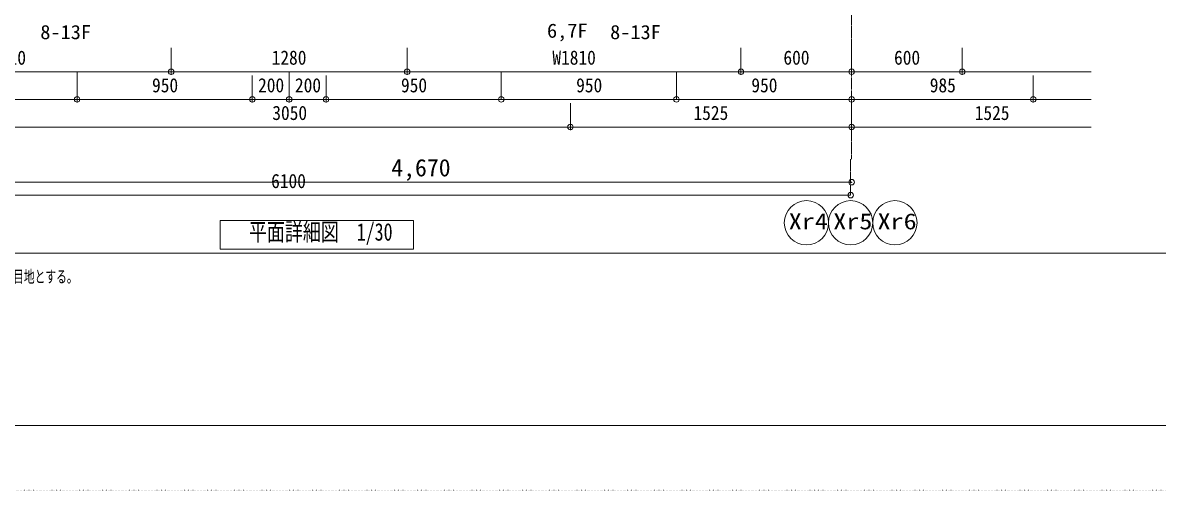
# Model space of a CAD drawing. Units: millimetres at full size, sheet at 1:30. Extents: x -17796 to 21385, y -23279 to 7734.
# Drawn here: x -13635 to -7477, y -9685 to -7148 of the extents above; entities that cross this region are included whole.
import ezdxf
from ezdxf.enums import TextEntityAlignment as Align

# ---------------------------------------------------------------- set-up
doc = ezdxf.new("R2010")
doc.units = ezdxf.units.MM
doc.header["$LTSCALE"] = 30
doc.header["$PDMODE"] = 32
doc.header["$PDSIZE"] = 30
for name, pattern in [('DASHED3', [4, 3, -1]), ('USER1', [0.26, 0.01, -0.25]), ('USER9', [2.3, 2, -0.1, 0.1, -0.1])]:
    doc.linetypes.add(name, pattern=pattern)
for name, color, linetype, lineweight in [('0-0_(S)電灯', 7, 'Continuous', 18), ('0-1_(W)電灯', 253, 'Continuous', 18), ('1-8_CH表記', 2, 'Continuous', 18), ('1-F_衛生陶器・住設', 2, 'USER9', 18), ('3-1_杭芯・見上・見下', 6, 'Continuous', 18), ('3-5_断熱・鉄骨', 30, 'Continuous', 18), ('3-A_建具', 6, 'Continuous', 18), ('6-B_ﾊｯﾁﾝｸﾞ', 7, 'Continuous', 18), ('E-1_補助芯', 134, 'DASHED3', 9), ('F-1_補助芯', 1, 'Continuous', 9)]:
    doc.layers.add(name, color=color, linetype=linetype, lineweight=lineweight)
doc.styles.add('ＭＳ ゴシック', font='')
doc.styles.get('ＭＳ ゴシック').set_extended_font_data('MS Gothic')

msp = doc.modelspace()

# ---------------------------------------------------------------- linework, layer by layer
at = {"layer": '0-0_(S)電灯', "color": 134}
msp.add_line((-17194.4, -8397.25), (6265.6, -8397.25), dxfattribs=at)
at = {"layer": '0-0_(S)電灯', "color": 4, "linetype": 'USER1'}
msp.add_lwpolyline([(-17795.56, 7734.32), (6866.76, 7734.32), (6866.76, -9684.73), (-17795.56, -9684.73)], close=True, dxfattribs=at)
at = {"layer": '0-0_(S)電灯', "lineweight": 9}
msp.add_lwpolyline([(-17194.4, 7382.42), (6265.6, 7382.42), (6265.6, -9332.83), (-17194.4, -9332.83)], close=True, dxfattribs=at)
at = {"layer": '0-1_(W)電灯', "color": 7}
msp.add_lwpolyline([(-12564.72, -8376.1), (-12564.72, -8219.92), (-11514.72, -8219.92), (-11514.72, -8376.1)], close=True, dxfattribs=at)
at = {"layer": '1-8_CH表記'}
for p, q in [((-9144.91, -8063.12), (-9144.91, -8065.62)), ((-15214.91, -8083.12), (-9174.91, -8083.12))]:
    msp.add_line(p, q, dxfattribs=at)
at = {"layer": '1-8_CH表記', "color": 7}
msp.add_line((-9144.91, -8083.12), (-9174.91, -8083.12), dxfattribs=at)
at = {"layer": '1-8_CH表記'}
for centre in [(-9384.91, -8233.12), (-9144.91, -8233.12), (-8904.91, -8233.12)]:
    msp.add_circle(centre, 120, dxfattribs=at)
at = {"layer": '1-8_CH表記', "color": 7}
msp.add_circle((-9144.91, -8083.12), 15, dxfattribs=at)
at = {"layer": '1-F_衛生陶器・住設'}
for p, q in [((-9139.72, 7041.73), (-9139.72, -7887.16)), ((-9144.91, -7887.16), (-9144.91, -8083.12))]:
    msp.add_line(p, q, dxfattribs=at)
at = {"layer": '3-1_杭芯・見上・見下'}
for p, q in [((-12829.72, -7283.66), (-12829.72, -7431.16)), ((-12829.72, -7283.66), (-12829.72, -7431.16)), ((-11549.72, -7283.66), (-11549.72, -7431.16)), ((-11549.72, -7283.66), (-11549.72, -7431.16)), ((-9739.72, -7283.66), (-9739.72, -7431.16)), ((-9739.72, -7283.66), (-9739.72, -7431.16)), ((-9139.72, -7283.66), (-9139.72, -7431.16)), ((-9139.72, -7283.66), (-9139.72, -7431.16)), ((-8539.72, -7283.66), (-8539.72, -7431.16)), ((-8539.72, -7283.66), (-8539.72, -7431.16)), ((-14609.72, -7413.66), (-12859.72, -7413.66)), ((-12799.72, -7413.66), (-11579.72, -7413.66)), ((-11519.72, -7413.66), (-9769.72, -7413.66)), ((-9709.72, -7413.66), (-9169.72, -7413.66)), ((-8569.72, -7413.66), (-9109.72, -7413.66)), ((-7839.72, -7413.66), (-8509.72, -7413.66))]:
    msp.add_line(p, q, dxfattribs=at)
at = {"layer": '3-1_杭芯・見上・見下', "color": 7}
for p, q in [((-12829.72, -7413.66), (-12859.72, -7413.66)), ((-12829.72, -7413.66), (-12799.72, -7413.66)), ((-11549.72, -7413.66), (-11579.72, -7413.66)), ((-11549.72, -7413.66), (-11519.72, -7413.66)), ((-9739.72, -7413.66), (-9769.72, -7413.66)), ((-9739.72, -7413.66), (-9709.72, -7413.66)), ((-9139.72, -7413.66), (-9169.72, -7413.66)), ((-9139.72, -7413.66), (-9109.72, -7413.66)), ((-8539.72, -7413.66), (-8569.72, -7413.66)), ((-8539.72, -7413.66), (-8509.72, -7413.66))]:
    msp.add_line(p, q, dxfattribs=at)
for centre in [(-12829.72, -7413.66), (-12829.72, -7413.66), (-11549.72, -7413.66), (-11549.72, -7413.66), (-9739.72, -7413.66), (-9739.72, -7413.66), (-9139.72, -7413.66), (-9139.72, -7413.66), (-8539.72, -7413.66), (-8539.72, -7413.66)]:
    msp.add_circle(centre, 15, dxfattribs=at)
at = {"layer": '3-5_断熱・鉄骨'}
for p, q in [((-10664.72, -7583.66), (-10664.72, -7731.16)), ((-10664.72, -7583.66), (-10664.72, -7731.16)), ((-9139.72, -7583.66), (-9139.72, -7731.16)), ((-9139.72, -7583.66), (-9139.72, -7731.16)), ((-13684.72, -7713.66), (-10694.72, -7713.66)), ((-10634.72, -7713.66), (-9169.72, -7713.66)), ((-7839.72, -7713.66), (-9109.72, -7713.66))]:
    msp.add_line(p, q, dxfattribs=at)
at = {"layer": '3-5_断熱・鉄骨', "color": 7}
for p, q in [((-10664.72, -7713.66), (-10694.72, -7713.66)), ((-10664.72, -7713.66), (-10634.72, -7713.66)), ((-9139.72, -7713.66), (-9169.72, -7713.66)), ((-9139.72, -7713.66), (-9109.72, -7713.66))]:
    msp.add_line(p, q, dxfattribs=at)
for centre in [(-10664.72, -7713.66), (-10664.72, -7713.66), (-9139.72, -7713.66), (-9139.72, -7713.66)]:
    msp.add_circle(centre, 15, dxfattribs=at)
at = {"layer": '6-B_ﾊｯﾁﾝｸﾞ', "color": 3}
for p, q in [((-13339.72, -7563.66), (-13339.72, -7413.66)), ((-13339.72, -7433.66), (-13339.72, -7581.16)), ((-12389.72, -7433.66), (-12389.72, -7581.16)), ((-12389.72, -7433.66), (-12389.72, -7581.16)), ((-12189.72, -7563.66), (-12189.72, -7413.66)), ((-12189.72, -7433.66), (-12189.72, -7581.16)), ((-12189.72, -7433.66), (-12189.72, -7581.16)), ((-11989.72, -7433.66), (-11989.72, -7581.16)), ((-11039.72, -7563.66), (-11039.72, -7413.66)), ((-10089.72, -7563.66), (-10089.72, -7413.66)), ((-8154.72, -7433.66), (-8154.72, -7581.16)), ((-8154.72, -7433.66), (-8154.72, -7581.16)), ((-14259.72, -7563.66), (-13369.72, -7563.66)), ((-13339.72, -7543.66), (-13339.72, -7546.16)), ((-13309.72, -7563.66), (-12419.72, -7563.66)), ((-12359.72, -7563.66), (-12219.72, -7563.66)), ((-12159.72, -7563.66), (-12019.72, -7563.66)), ((-11989.72, -7543.66), (-11989.72, -7546.16)), ((-11959.72, -7563.66), (-11069.72, -7563.66)), ((-11039.72, -7543.66), (-11039.72, -7546.16)), ((-11039.72, -7543.66), (-11039.72, -7546.16)), ((-11009.72, -7563.66), (-10119.72, -7563.66)), ((-10089.72, -7543.66), (-10089.72, -7546.16)), ((-10089.72, -7543.66), (-10089.72, -7546.16)), ((-10059.72, -7563.66), (-9169.72, -7563.66)), ((-9139.72, -7543.66), (-9139.72, -7546.16)), ((-9139.72, -7543.66), (-9139.72, -7546.16)), ((-9109.72, -7563.66), (-8184.72, -7563.66)), ((-7839.72, -7563.66), (-8124.72, -7563.66))]:
    msp.add_line(p, q, dxfattribs=at)
at = {"layer": '6-B_ﾊｯﾁﾝｸﾞ'}
for p, q in [((-13339.72, -7563.66), (-13369.72, -7563.66)), ((-13339.72, -7563.66), (-13309.72, -7563.66)), ((-12389.72, -7563.66), (-12419.72, -7563.66)), ((-12389.72, -7563.66), (-12359.72, -7563.66)), ((-12189.72, -7563.66), (-12219.72, -7563.66)), ((-12189.72, -7563.66), (-12159.72, -7563.66)), ((-11989.72, -7563.66), (-12019.72, -7563.66)), ((-11989.72, -7563.66), (-11959.72, -7563.66)), ((-11039.72, -7563.66), (-11069.72, -7563.66)), ((-11039.72, -7563.66), (-11009.72, -7563.66)), ((-10089.72, -7563.66), (-10119.72, -7563.66)), ((-10089.72, -7563.66), (-10059.72, -7563.66)), ((-9139.72, -7563.66), (-9169.72, -7563.66)), ((-9139.72, -7563.66), (-9109.72, -7563.66)), ((-8154.72, -7563.66), (-8184.72, -7563.66)), ((-8154.72, -7563.66), (-8124.72, -7563.66))]:
    msp.add_line(p, q, dxfattribs=at)
for centre in [(-13339.72, -7563.66), (-13339.72, -7563.66), (-12389.72, -7563.66), (-12389.72, -7563.66), (-12189.72, -7563.66), (-12189.72, -7563.66), (-11989.72, -7563.66), (-11989.72, -7563.66), (-11039.72, -7563.66), (-11039.72, -7563.66), (-10089.72, -7563.66), (-10089.72, -7563.66), (-9139.72, -7563.66), (-9139.72, -7563.66), (-8154.72, -7563.66), (-8154.72, -7563.66)]:
    msp.add_circle(centre, 15, dxfattribs=at)
at = {"layer": 'E-1_補助芯', "color": 1, "linetype": 'Continuous'}
msp.add_line((-13809.73, -8012.88), (-9139.72, -8012.88), dxfattribs=at)
at = {"layer": 'F-1_補助芯'}
msp.add_point((-9139.72, -8012.88), dxfattribs=at)

# ---------------------------------------------------------------- texts
at = {"layer": '0-0_(S)電灯', "color": 134, "style": 'ＭＳ ゴシック', "width": 0.65}
msp.add_text('▽は、目地とする。', height=65.83, dxfattribs=at).set_placement((-13861.97, -8577.64), align=Align.BOTTOM_LEFT)
at = {"layer": '0-1_(W)電灯', "color": 7, "style": 'ＭＳ ゴシック', "width": 0.75}
msp.add_text('平面詳細図\u30001/30', height=95.25, dxfattribs=at).set_placement((-12408, -8358.76), align=Align.BOTTOM_LEFT)
at = {"layer": '1-8_CH表記', "color": 9, "style": 'ＭＳ ゴシック', "width": 0.9}
msp.add_text('6100', height=76.98, dxfattribs=at).set_placement((-12287.48, -8067.92), align=Align.BOTTOM_LEFT)
at = {"layer": '1-8_CH表記', "style": 'ＭＳ ゴシック', "width": 1.2}
for s, p in [('Xr4', (-9480.91, -8294.77)), ('Xr5', (-9239.2, -8294.77)), ('Xr6', (-8999.2, -8294.77))]:
    msp.add_text(s, height=86.66, dxfattribs=at).set_placement(p, align=Align.BOTTOM_LEFT)
at = {"layer": '3-1_杭芯・見上・見下', "color": 9, "style": 'ＭＳ ゴシック', "width": 0.9}
for s, height, p in [('W1810', 76.97, (-13852.44, -7398.47)), ('1280', 76.97, (-12284.58, -7398.47)), ('W1810', 76.97, (-10762.44, -7398.47)), ('600', 76.97, (-9509.44, -7398.47)), ('600', 76.98, (-8909.44, -7398.47))]:
    msp.add_text(s, height=height, dxfattribs=at).set_placement(p, align=Align.BOTTOM_LEFT)
at = {"layer": '3-5_断熱・鉄骨', "color": 9, "style": 'ＭＳ ゴシック', "width": 0.9}
for s, p in [('3050', (-12281.15, -7698.47)), ('1525', (-9997.08, -7698.47)), ('1525', (-8472.08, -7698.47))]:
    msp.add_text(s, height=76.98, dxfattribs=at).set_placement(p, align=Align.BOTTOM_LEFT)
at = {"layer": '3-A_建具', "style": 'ＭＳ ゴシック', "width": 1.05}
for s, p in [('8-13F', (-13539.2, -7259.95)), ('6,7F', (-10791.44, -7252.33)), ('8-13F', (-10449.2, -7259.95))]:
    msp.add_text(s, height=76.97, dxfattribs=at).set_placement(p, align=Align.BOTTOM_LEFT)
at = {"layer": '6-B_ﾊｯﾁﾝｸﾞ', "color": 9, "style": 'ＭＳ ゴシック', "width": 0.9}
for s, p in [('950', (-12933.3, -7548.47)), ('200', (-12358.3, -7548.47)), ('200', (-12158.3, -7548.47)), ('950', (-11583.3, -7548.47)), ('950', (-10633.3, -7548.47)), ('950', (-9683.3, -7548.47)), ('985', (-8715.8, -7548.47))]:
    msp.add_text(s, height=76.98, dxfattribs=at).set_placement(p, align=Align.BOTTOM_LEFT)
at = {"layer": 'F-1_補助芯', "style": 'ＭＳ ゴシック'}
msp.add_text('4,670', height=94.57, dxfattribs=at).set_placement((-11635.98, -8009.88), align=Align.BOTTOM_LEFT)

doc.saveas('drawing.dxf')
